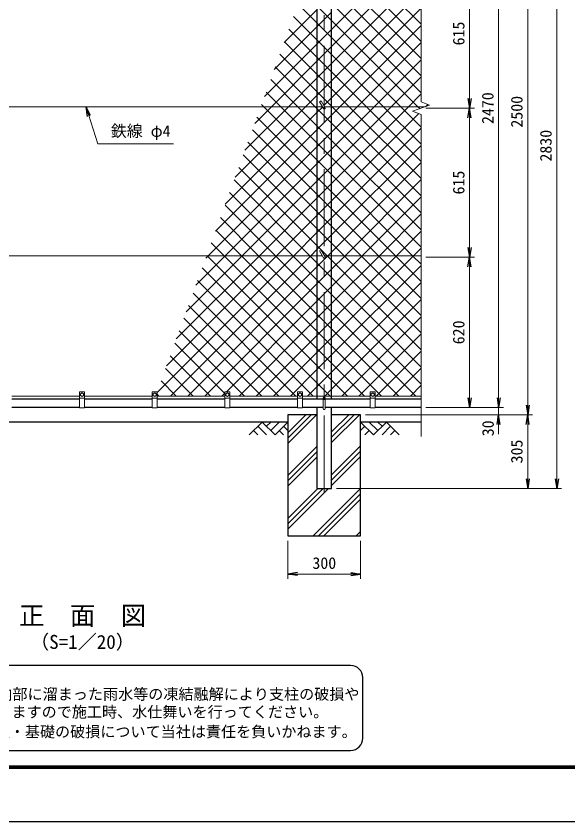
# Model space of a CAD drawing. Units: millimetres, scale not verified. Extents: x -4200 to 4200, y -2970 to 2970.
# Drawn here: x -2657 to -379, y -2970 to 355 of the extents above; entities that cross this region are included whole.
import ezdxf
from ezdxf.enums import TextEntityAlignment as Align

# ---------------------------------------------------------------- set-up
doc = ezdxf.new("R2010")
doc.units = ezdxf.units.MM
doc.header["$LTSCALE"] = 10
doc.linetypes.add('USER1', pattern=[50.8, 31.75, -6.35, 6.35, -6.35])
for name, color, linetype, lineweight in [('0-0_D-STR1', 1, 'Continuous', 25), ('0-1_D-STR3', 3, 'Continuous', 13), ('0-2_D-BMK', 2, 'USER1', 13), ('0-3_D-STR-DIM', 7, 'Continuous', 13), ('0-6_D-DCR-HCH', 7, 'Continuous', 13), ('0-7_D-STR4', 7, 'Continuous', 25), ('0-8_D-BGD', 7, 'Continuous', 25), ('0-9_D-TTL-TXT', 7, 'Continuous', 25), ('0-A_D-STR-TXT', 7, 'Continuous', 13), ('0-B_D-STR2', 7, 'Continuous', 13), ('0-C_D-TTL', 7, 'Continuous', 25)]:
    doc.layers.add(name, color=color, linetype=linetype, lineweight=lineweight)
doc.layers.add('0-4_0', color=7, linetype='Continuous')
doc.styles.add('ＭＳ ゴシック', font='')
doc.styles.get('ＭＳ ゴシック').set_extended_font_data('MS Gothic')

# ---------------------------------------------------------------- blocks, each defined once
blk = doc.blocks.new('_Open')
at = {"layer": '0-4_0'}
blk.add_line((-10, 1.667), (0, 0), dxfattribs=at)
blk.add_lwpolyline([(-10, -1.667), (0, 0), (-10, 0)], dxfattribs=at)

msp = doc.modelspace()

# ---------------------------------------------------------------- linework, layer by layer
at = {"layer": '0-0_D-STR1'}
for p, q in [((-1415.22, 1176), (-1415.22, -1226)), ((-1354.72, -1226), (-1354.72, 1176)), ((-2394.97, -1226), (-2674.97, -1226)), ((-2094.97, -1226), (-2374.97, -1226)), ((-1794.97, -1226), (-2074.97, -1226)), ((-1494.97, -1226), (-1774.97, -1226)), ((-1388.97, -1226), (-1474.97, -1226)), ((-1194.97, -1226), (-1380.97, -1226)), ((-984.97, -1226), (-1174.97, -1226)), ((-2394.97, -1260), (-2674.97, -1260)), ((-2094.97, -1260), (-2374.97, -1260)), ((-1794.97, -1260), (-2074.97, -1260)), ((-1494.97, -1260), (-1774.97, -1260)), ((-1388.97, -1260), (-1474.97, -1260)), ((-1194.97, -1260), (-1380.97, -1260)), ((-984.97, -1260), (-1174.97, -1260))]:
    msp.add_line(p, q, dxfattribs=at)
msp.add_lwpolyline([(-1415.22, -1260), (-1415.22, -1595), (-1354.72, -1595), (-1354.72, -1260)], dxfattribs=at)
at = {"layer": '0-1_D-STR3'}
for p, q in [((-1404.37, 0.59), (-1397.44, 4.59)), ((-1404.37, 0.59), (-1388.44, -27)), ((-1397.44, 4.59), (-1381.51, -23)), ((-1393.06, -19), (-3383.82, -19)), ((-968.49, -19), (-1383.82, -19)), ((-1404.37, -614.41), (-1397.44, -610.41)), ((-1404.37, -614.41), (-1388.44, -642)), ((-1397.44, -610.41), (-1381.51, -638)), ((-1393.06, -634), (-3383.82, -634)), ((-984.97, -634), (-1383.82, -634)), ((-2376.97, -1195), (-2392.97, -1195)), ((-2076.97, -1195), (-2092.97, -1195)), ((-1776.97, -1195), (-1792.97, -1195)), ((-1476.97, -1195), (-1492.97, -1195)), ((-1176.97, -1195), (-1192.97, -1195)), ((-2674.97, -1213), (-2394.97, -1213)), ((-2394.97, -1262), (-2394.97, -1197)), ((-2374.97, -1222), (-2394.97, -1222)), ((-2391.47, -1210.74), (-2391.47, -1203.26)), ((-2391.47, -1210.74), (-2384.97, -1214.5)), ((-2384.97, -1214.5), (-2378.47, -1210.74)), ((-2378.47, -1210.74), (-2378.47, -1203.26)), ((-2374.97, -1262), (-2374.97, -1197)), ((-2374.97, -1213), (-2094.97, -1213)), ((-2094.97, -1262), (-2094.97, -1197)), ((-2074.97, -1222), (-2094.97, -1222)), ((-2091.47, -1210.74), (-2091.47, -1203.26)), ((-2091.47, -1210.74), (-2084.97, -1214.5)), ((-2084.97, -1214.5), (-2078.47, -1210.74)), ((-2078.47, -1210.74), (-2078.47, -1203.26)), ((-2074.97, -1262), (-2074.97, -1197)), ((-2074.97, -1213), (-1794.97, -1213)), ((-1794.97, -1262), (-1794.97, -1197)), ((-1774.97, -1222), (-1794.97, -1222)), ((-1791.47, -1210.74), (-1791.47, -1203.26)), ((-1791.47, -1210.74), (-1784.97, -1214.5)), ((-1784.97, -1214.5), (-1778.47, -1210.74)), ((-1778.47, -1210.74), (-1778.47, -1203.26)), ((-1774.97, -1262), (-1774.97, -1197)), ((-1774.97, -1213), (-1494.97, -1213)), ((-1494.97, -1262), (-1494.97, -1197)), ((-1474.97, -1222), (-1494.97, -1222)), ((-1491.47, -1210.74), (-1491.47, -1203.26)), ((-1491.47, -1210.74), (-1484.97, -1214.5)), ((-1484.97, -1214.5), (-1478.47, -1210.74)), ((-1478.47, -1210.74), (-1478.47, -1203.26)), ((-1474.97, -1262), (-1474.97, -1197)), ((-1474.97, -1213), (-1194.97, -1213)), ((-1388.97, -1265), (-1388.97, -1221)), ((-1380.97, -1265), (-1380.97, -1221)), ((-1194.97, -1262), (-1194.97, -1197)), ((-1174.97, -1222), (-1194.97, -1222)), ((-1191.47, -1210.74), (-1191.47, -1203.26)), ((-1191.47, -1210.74), (-1184.97, -1214.5)), ((-1184.97, -1214.5), (-1178.47, -1210.74)), ((-1178.47, -1210.74), (-1178.47, -1203.26)), ((-1174.97, -1262), (-1174.97, -1197)), ((-1174.97, -1213), (-984.97, -1213)), ((-2374.97, -1262), (-2394.97, -1262)), ((-2074.97, -1262), (-2094.97, -1262)), ((-1774.97, -1262), (-1794.97, -1262)), ((-1474.97, -1262), (-1494.97, -1262)), ((-1174.97, -1262), (-1194.97, -1262))]:
    msp.add_line(p, q, dxfattribs=at)
for points in [[(-2391.47, -1203.26), (-2384.97, -1199.5), (-2378.47, -1203.26)], [(-2091.47, -1203.26), (-2084.97, -1199.5), (-2078.47, -1203.26)], [(-1791.47, -1203.26), (-1784.97, -1199.5), (-1778.47, -1203.26)], [(-1491.47, -1203.26), (-1484.97, -1199.5), (-1478.47, -1203.26)], [(-1191.47, -1203.26), (-1184.97, -1199.5), (-1178.47, -1203.26)]]:
    msp.add_lwpolyline(points, dxfattribs=at)
for centre in [(-2384.97, -1207), (-2084.97, -1207), (-1784.97, -1207), (-1484.97, -1207), (-1184.97, -1207)]:
    msp.add_circle(centre, 6.49, dxfattribs=at)
for centre, radius, start, end in [((-1384.97, -25), 4, 210, 30), ((-1384.97, -640), 4, 210, 30), ((-2392.97, -1197), 2, 90, 180), ((-2376.97, -1197), 2, 0, 90), ((-2092.97, -1197), 2, 90, 180), ((-2076.97, -1197), 2, 0, 90), ((-1792.97, -1197), 2, 90, 180), ((-1776.97, -1197), 2, 0, 90), ((-1492.97, -1197), 2, 90, 180), ((-1476.97, -1197), 2, 0, 90), ((-1192.97, -1197), 2, 90, 180), ((-1176.97, -1197), 2, 0, 90), ((-1384.97, -1221), 4, 0, 180), ((-1384.97, -1265), 4, 180, 0)]:
    msp.add_arc(centre, radius, start, end, dxfattribs=at)
at = {"layer": '0-2_D-BMK'}
msp.add_line((-1384.97, -1610), (-1384.97, 1250), dxfattribs=at)
at = {"layer": '0-3_D-STR-DIM'}
for p, q in [((-984.97, 1270), (-984.97, 0.65)), ((-664.97, 1170), (-664.97, -1220)), ((-544.97, -1250), (-544.97, 1170)), ((-424.97, 1195), (-424.97, -1555)), ((-784.97, 550), (-784.97, 15)), ((-949.74, -12.17), (-984.97, 0.65)), ((-1020.21, -37.83), (-949.74, -12.17)), ((-964.97, -25), (-764.97, -25)), ((-964.97, -25), (-764.97, -25)), ((-984.97, -50.65), (-1020.21, -37.83)), ((-984.97, -50.65), (-984.97, -1380)), ((-784.97, -65), (-784.97, -600)), ((-964.97, -640), (-764.97, -640)), ((-964.97, -640), (-764.97, -640)), ((-784.97, -1220), (-784.97, -680)), ((-664.97, -1220), (-664.97, -1180)), ((-964.97, -1260), (-644.97, -1260)), ((-964.97, -1260), (-644.97, -1260)), ((-964.97, -1260), (-764.97, -1260)), ((-664.97, -1260), (-664.97, -1290)), ((-1214.97, -1290), (-644.97, -1290)), ((-1214.97, -1290), (-524.97, -1290)), ((-1214.97, -1290), (-524.97, -1290)), ((-664.97, -1330), (-664.97, -1370)), ((-544.97, -1330), (-544.97, -1555)), ((-1334.72, -1595), (-404.97, -1595)), ((-1334.72, -1595), (-524.97, -1595)), ((-1534.97, -1810), (-1534.97, -1967.32)), ((-1234.97, -1810), (-1234.97, -1967.32)), ((-1494.97, -1947.32), (-1274.97, -1947.32))]:
    msp.add_line(p, q, dxfattribs=at)
at = {"layer": '0-6_D-DCR-HCH'}
for p, q in [((-1534.97, -1408.53), (-1416.45, -1290)), ((-1534.97, -1386.43), (-1438.54, -1290)), ((-1534.97, -1364.33), (-1460.64, -1290)), ((-1354.72, -1405.05), (-1239.67, -1290)), ((-1354.72, -1382.96), (-1261.77, -1290)), ((-1354.72, -1360.86), (-1283.86, -1290)), ((-1641.4, -1320), (-1694.61, -1373.21)), ((-1641.4, -1320), (-1588.19, -1373.21)), ((-1623.66, -1337.74), (-1605.92, -1320)), ((-1605.92, -1355.47), (-1570.45, -1320)), ((-1588.19, -1373.21), (-1534.97, -1320)), ((-1181.76, -1373.21), (-1234.97, -1320)), ((-1164.03, -1355.47), (-1199.5, -1320)), ((-1128.55, -1320), (-1181.76, -1373.21)), ((-1146.2, -1337.83), (-1164.03, -1320)), ((-1128.55, -1320), (-1075.34, -1373.21)), ((-1676.87, -1355.47), (-1659.05, -1373.21)), ((-1659.14, -1337.74), (-1623.5, -1373.21)), ((-1570.45, -1355.47), (-1552.63, -1373.21)), ((-1552.71, -1337.74), (-1534.97, -1355.39)), ((-1217.24, -1337.74), (-1234.97, -1355.39)), ((-1199.5, -1355.47), (-1217.32, -1373.21)), ((-1110.81, -1337.74), (-1146.45, -1373.21)), ((-1093.08, -1355.47), (-1110.89, -1373.21)), ((-1534.97, -1541.11), (-1415.22, -1421.36)), ((-1354.72, -1537.64), (-1234.97, -1417.89)), ((-1534.97, -1563.21), (-1415.22, -1443.46)), ((-1354.72, -1559.73), (-1234.97, -1439.98)), ((-1354.72, -1581.83), (-1234.97, -1462.08)), ((-1534.97, -1585.3), (-1415.22, -1465.55)), ((-1534.97, -1762.08), (-1367.89, -1595)), ((-1534.97, -1739.98), (-1389.99, -1595)), ((-1534.97, -1717.89), (-1412.09, -1595)), ((-1430.31, -1790), (-1234.97, -1594.66)), ((-1408.21, -1790), (-1234.97, -1616.76)), ((-1386.12, -1790), (-1234.97, -1638.86)), ((-1253.53, -1790), (-1234.97, -1771.44))]:
    msp.add_line(p, q, dxfattribs=at)
at = {"layer": '0-7_D-STR4'}
msp.add_line((-1234.97, -1290), (-1354.72, -1290), dxfattribs=at)
msp.add_lwpolyline([(-1415.22, -1290), (-1534.97, -1290), (-1534.97, -1790), (-1234.97, -1790), (-1234.97, -1290)], dxfattribs=at)
at = {"layer": '0-8_D-BGD'}
for p, q in [((-1534.97, -1320), (-3234.97, -1320)), ((-984.97, -1320), (-1234.97, -1320))]:
    msp.add_line(p, q, dxfattribs=at)
at = {"layer": '0-9_D-TTL-TXT', "color": 2}
for p, q in [((-1275.9, -2324.77), (-3721.44, -2324.77)), ((-1225.9, -2624.77), (-1225.9, -2374.77)), ((-3721.44, -2674.77), (-1275.9, -2674.77))]:
    msp.add_line(p, q, dxfattribs=at)
for centre, start, end in [((-1275.9, -2374.77), 0, 90), ((-1275.9, -2624.77), 270, 0)]:
    msp.add_arc(centre, 50, start, end, dxfattribs=at)
at = {"layer": '0-A_D-STR-TXT'}
msp.add_lwpolyline([(-2008.02, -172.63), (-2319.35, -172.63), (-2367.45, -20.91)], dxfattribs=at)
at = {"layer": '0-B_D-STR2'}
for p, q in [((-1354.72, 300.15), (-1058.87, 596)), ((-984.97, 250.25), (-1330.72, 596)), ((-984.97, 320.96), (-1260.01, 596)), ((-1354.72, 158.72), (-984.97, 528.47)), ((-984.97, 108.83), (-1354.72, 478.58)), ((-1354.72, 88.01), (-984.97, 457.76)), ((-1415.22, 326.95), (-1492.8, 404.52)), ((-984.97, 38.12), (-1354.72, 407.87)), ((-1550.61, 245.68), (-1415.22, 381.07)), ((-1415.22, 310.36), (-1354.72, 370.86)), ((-1415.22, 256.24), (-1511.66, 352.68)), ((-1591.07, 134.51), (-1415.22, 310.36)), ((-1415.22, 185.53), (-1530.53, 300.84)), ((-1354.72, 266.45), (-1415.22, 326.95)), ((-1415.22, 239.65), (-1354.72, 300.15)), ((-1069.28, -19), (-1354.72, 266.45)), ((-1631.54, 23.33), (-1415.22, 239.65)), ((-1415.22, 114.82), (-1549.4, 248.99)), ((-1354.72, 195.74), (-1415.22, 256.24)), ((-1249.61, -19), (-984.97, 245.63)), ((-1415.22, 44.11), (-1568.27, 197.15)), ((-1354.72, 125.03), (-1415.22, 185.53)), ((-1139.99, -19), (-1354.72, 195.74)), ((-1178.9, -19), (-984.97, 174.92)), ((-1422.83, -19), (-1587.14, 145.31)), ((-1415.22, 98.22), (-1354.72, 158.72)), ((-1354.72, 54.32), (-1415.22, 114.82)), ((-1210.7, -19), (-1354.72, 125.03)), ((-1108.18, -19), (-984.97, 104.21)), ((-1493.54, -19), (-1606.01, 93.47)), ((-1532.45, -19), (-1415.22, 98.22)), ((-1415.22, 27.51), (-1354.72, 88.01)), ((-1564.25, -19), (-1624.88, 41.63)), ((-1354.72, -16.39), (-1415.22, 44.11)), ((-1281.41, -19), (-1354.72, 54.32)), ((-1037.47, -19), (-984.97, 33.5)), ((-1461.74, -19), (-1415.22, 27.51)), ((-1752.93, -310.19), (-1461.74, -19)), ((-1712.47, -199.02), (-1532.45, -19)), ((-1415.22, -168.03), (-1564.25, -19)), ((-1415.22, -97.32), (-1493.54, -19)), ((-1415.22, -26.6), (-1422.83, -19)), ((-1354.72, -87.1), (-1415.22, -26.6)), ((-1352.12, -19), (-1354.72, -16.39)), ((-1354.72, -124.12), (-1249.61, -19)), ((-1354.72, -194.83), (-1178.9, -19)), ((-1354.72, -265.54), (-1108.18, -19)), ((-1354.72, -336.25), (-1037.47, -19)), ((-984.97, -386.14), (-1352.12, -19)), ((-984.97, -315.43), (-1281.41, -19)), ((-984.97, -244.72), (-1210.7, -19)), ((-984.97, -174.01), (-1139.99, -19)), ((-984.97, -103.3), (-1069.28, -19)), ((-965.78, -18.01), (-957.22, -9.45)), ((-1415.22, -309.45), (-1662.62, -62.06)), ((-1354.72, -157.82), (-1415.22, -97.32)), ((-984.97, -456.85), (-1354.72, -87.1)), ((-1415.22, -380.16), (-1681.48, -113.9)), ((-1415.22, -184.62), (-1354.72, -124.12)), ((-1415.22, -450.87), (-1700.35, -165.74)), ((-984.97, -527.57), (-1354.72, -157.82)), ((-1864.61, -634), (-1415.22, -184.62)), ((-1354.72, -228.53), (-1415.22, -168.03)), ((-1415.22, -255.33), (-1354.72, -194.83)), ((-1415.22, -521.58), (-1719.22, -217.58)), ((-984.97, -598.28), (-1354.72, -228.53)), ((-1793.9, -634), (-1415.22, -255.33)), ((-1415.22, -326.04), (-1354.72, -265.54)), ((-1444.23, -634), (-1756.96, -321.27)), ((-1723.18, -634), (-1415.22, -326.04)), ((-1354.72, -369.95), (-1415.22, -309.45)), ((-1415.22, -396.75), (-1354.72, -336.25)), ((-1514.94, -634), (-1775.83, -373.11)), ((-1652.47, -634), (-1415.22, -396.75)), ((-1354.72, -440.66), (-1415.22, -380.16)), ((-1090.67, -634), (-1354.72, -369.95)), ((-1585.65, -634), (-1794.7, -424.95)), ((-1354.72, -511.37), (-1415.22, -450.87)), ((-1161.38, -634), (-1354.72, -440.66)), ((-1157.5, -634), (-984.97, -461.48)), ((-1656.36, -634), (-1813.57, -476.79)), ((-1727.07, -634), (-1832.44, -528.63)), ((-1354.72, -582.08), (-1415.22, -521.58)), ((-1232.09, -634), (-1354.72, -511.37)), ((-1086.79, -634), (-984.97, -532.19)), ((-1797.78, -634), (-1851.3, -580.47)), ((-1302.8, -634), (-1354.72, -582.08)), ((-1016.08, -634), (-984.97, -602.9)), ((-1995.72, -977.24), (-1652.47, -634)), ((-1955.25, -866.07), (-1723.18, -634)), ((-1914.79, -754.89), (-1793.9, -634)), ((-1874.32, -643.72), (-1864.61, -634)), ((-1868.49, -634), (-1870.17, -632.32)), ((-1415.22, -1087.26), (-1868.49, -634)), ((-1415.22, -1016.55), (-1797.78, -634)), ((-1415.22, -945.84), (-1727.07, -634)), ((-1415.22, -875.13), (-1656.36, -634)), ((-1415.22, -804.42), (-1585.65, -634)), ((-1415.22, -733.71), (-1514.94, -634)), ((-1415.22, -663), (-1444.23, -634)), ((-1354.72, -723.5), (-1415.22, -663)), ((-1354.72, -831.23), (-1157.5, -634)), ((-1354.72, -901.94), (-1086.79, -634)), ((-1354.72, -972.65), (-1016.08, -634)), ((-984.97, -951.83), (-1302.8, -634)), ((-984.97, -881.12), (-1232.09, -634)), ((-984.97, -810.41), (-1161.38, -634)), ((-984.97, -739.7), (-1090.67, -634)), ((-984.97, -1093.25), (-1354.72, -723.5)), ((-1430.91, -1213), (-1907.91, -736)), ((-1354.72, -794.21), (-1415.22, -733.71)), ((-1501.62, -1213), (-1926.78, -787.84)), ((-984.97, -1163.96), (-1354.72, -794.21)), ((-1354.72, -864.92), (-1415.22, -804.42)), ((-1572.33, -1213), (-1945.65, -839.68)), ((-1415.22, -891.73), (-1354.72, -831.23)), ((-1643.04, -1213), (-1964.52, -891.52)), ((-1736.5, -1213), (-1415.22, -891.73)), ((-1354.72, -935.63), (-1415.22, -875.13)), ((-1006.65, -1213), (-1354.72, -864.92)), ((-1312.24, -1213), (-984.97, -885.74)), ((-1415.22, -962.44), (-1354.72, -901.94)), ((-1713.75, -1213), (-1983.39, -943.37)), ((-1665.79, -1213), (-1415.22, -962.44)), ((-1354.72, -1006.34), (-1415.22, -945.84)), ((-1077.36, -1213), (-1354.72, -935.63)), ((-1241.52, -1213), (-984.97, -956.45)), ((-1794.97, -1202.49), (-2002.26, -995.21)), ((-1415.22, -1033.15), (-1354.72, -972.65)), ((-1354.72, -1077.05), (-1415.22, -1016.55)), ((-1148.07, -1213), (-1354.72, -1006.34)), ((-1170.81, -1213), (-984.97, -1027.16)), ((-1855.17, -1213), (-2021.12, -1047.05)), ((-1595.08, -1213), (-1415.22, -1033.15)), ((-1354.72, -1147.76), (-1415.22, -1087.26)), ((-1218.78, -1213), (-1354.72, -1077.05)), ((-1925.89, -1213), (-2039.99, -1098.89)), ((-1100.1, -1213), (-984.97, -1097.87)), ((-1996.6, -1213), (-2058.86, -1150.73)), ((-1289.49, -1213), (-1354.72, -1147.76)), ((-1029.39, -1213), (-984.97, -1168.58)), ((-2067.31, -1213), (-2074.97, -1205.33)), ((-1807.21, -1213), (-1794.97, -1200.76))]:
    msp.add_line(p, q, dxfattribs=at)
for points in [[(-1672, -87.84), (-1603.16, -19), (-1415.22, 168.93), (-1354.72, 229.43), (-988.16, 596), (-984.97, 599.18)], [(-984.97, 179.54), (-1354.72, 549.29), (-1401.43, 596), (-1415.22, 609.79)], [(-990.54, -27.03), (-998.57, -19), (-1354.72, 337.16), (-1415.22, 397.66), (-1473.93, 456.36)], [(-1386.46, -14.43), (-1354.72, 17.3), (-984.97, 387.05)], [(-1833.86, -532.54), (-1415.22, -113.91), (-1354.72, -53.41), (-1320.32, -19), (-984.97, 316.34)], [(-1793.39, -421.37), (-1415.22, -43.2), (-1392.31, -20.29)], [(-984.97, -668.99), (-1019.96, -634), (-1354.72, -299.24), (-1415.22, -238.74), (-1634.96, -19), (-1643.75, -10.21)], [(-2036.18, -1088.42), (-1581.76, -634), (-1415.22, -467.46), (-1354.72, -406.96), (-994.83, -47.07)], [(-2074.97, -1197.92), (-1511.05, -634), (-1415.22, -538.17), (-1354.72, -477.67), (-984.97, -107.92)], [(-2019.34, -1213), (-1440.34, -634), (-1415.22, -608.88), (-1354.72, -548.38), (-984.97, -178.63)], [(-1948.63, -1213), (-1415.22, -679.59), (-1369.63, -634), (-1354.72, -619.09), (-984.97, -249.34)], [(-984.97, -1022.54), (-1354.72, -652.79), (-1373.51, -634), (-1415.22, -592.29), (-1738.09, -269.42)], [(-1877.92, -1213), (-1415.22, -750.3), (-1354.72, -689.8), (-1298.92, -634), (-984.97, -320.05)], [(-1789.21, -1195), (-1415.22, -821.01), (-1354.72, -760.51), (-1228.21, -634), (-984.97, -390.76)], [(-1360.2, -1213), (-1415.22, -1157.98), (-1889.04, -684.16)], [(-1524.37, -1213), (-1415.22, -1103.86), (-1354.72, -1043.36), (-984.97, -673.61)], [(-1453.66, -1213), (-1415.22, -1174.57), (-1354.72, -1114.07), (-984.97, -744.32)], [(-1382.95, -1213), (-1354.72, -1184.78), (-984.97, -815.03)]]:
    msp.add_lwpolyline(points, dxfattribs=at)
at = {"layer": '0-C_D-TTL', "color": 2}
msp.add_lwpolyline([(-4200, 2970), (4200, 2970), (4200, -2970), (-4200, -2970)], close=True, dxfattribs=at)
at = {"layer": '0-C_D-TTL'}
for points in [[(-3930, 2750), (3930, 2750), (3930, -2750), (-3930, -2750)], [(-3927.5, 2747.5), (3927.5, 2747.5), (3927.5, -2747.5), (-3927.5, -2747.5)], [(-3925, 2745), (3925, 2745), (3925, -2745), (-3925, -2745)], [(-3922.5, 2742.5), (3922.5, 2742.5), (3922.5, -2742.5), (-3922.5, -2742.5)], [(-3920, 2740), (3920, 2740), (3920, -2740), (-3920, -2740)]]:
    msp.add_lwpolyline(points, close=True, dxfattribs=at)

# ---------------------------------------------------------------- block references
at = {"layer": '0-3_D-STR-DIM', "xscale": 4, "yscale": 4}
for p, rotation in [((-784.97, -25), 270), ((-784.97, -25), 90), ((-784.97, -640), 270), ((-784.97, -640), 90), ((-784.97, -1260), 270), ((-664.97, -1260), 270), ((-664.97, -1260), 270), ((-544.97, -1290), 270), ((-664.97, -1290), 90), ((-544.97, -1290), 90), ((-544.97, -1595), 270), ((-424.97, -1595), 270), ((-1534.97, -1947.32), 180)]:
    msp.add_blockref('_Open', p, dxfattribs=dict(at, rotation=rotation))
msp.add_blockref('_Open', (-1234.97, -1947.32), dxfattribs=at)
at = {"layer": '0-A_D-STR-TXT', "xscale": 4, "yscale": 4, "rotation": 107.58773}
msp.add_blockref('_Open', (-2368.05, -19), dxfattribs=at)

# ---------------------------------------------------------------- texts
at = {"layer": '0-3_D-STR-DIM', "style": 'ＭＳ ゴシック'}
for s, p in [('615', (-791.72, 233.9)), ('2470', (-671.72, -90.25)), ('2500', (-551.72, -105.25)), ('2830', (-431.72, -245.25)), ('615', (-791.72, -381.1)), ('620', (-791.72, -999.25)), ('30', (-670.58, -1378.89)), ('305', (-551.72, -1490.73))]:
    msp.add_text(s, height=48.09, rotation=90, dxfattribs=at).set_placement(p, align=Align.BOTTOM_LEFT)
msp.add_text('300', height=48.09, dxfattribs=at).set_placement((-1433.85, -1940.57), align=Align.BOTTOM_LEFT)
at = {"layer": '0-9_D-TTL-TXT', "style": 'ＭＳ ゴシック'}
for s, height, p in [('正\u3000面\u3000図', 76.98, (-2644.87, -2180.39)), ('（S=1／20）', 57.7, (-2599.39, -2273.59)), ('凍結の恐れがある場所への設置は、内部に溜まった雨水等の凍結融解により支柱の破損や', 45.67, (-3731.26, -2479.44)), ('コンクリート基礎の破損の恐れがありますので施工時、水仕舞いを行ってください。', 45.67, (-3735.37, -2552.87)), ('施工による水仕舞い不備で起こる支柱・基礎の破損について当社は責任を負いかねます。 ', 45.67, (-3742.37, -2634.36))]:
    msp.add_text(s, height=height, dxfattribs=at).set_placement(p, align=Align.BOTTOM_LEFT)
at = {"layer": '0-A_D-STR-TXT', "style": 'ＭＳ ゴシック'}
msp.add_text('鉄線 φ4', height=48.09, dxfattribs=at).set_placement((-2265.64, -157.76), align=Align.BOTTOM_LEFT)

doc.saveas('drawing.dxf')
